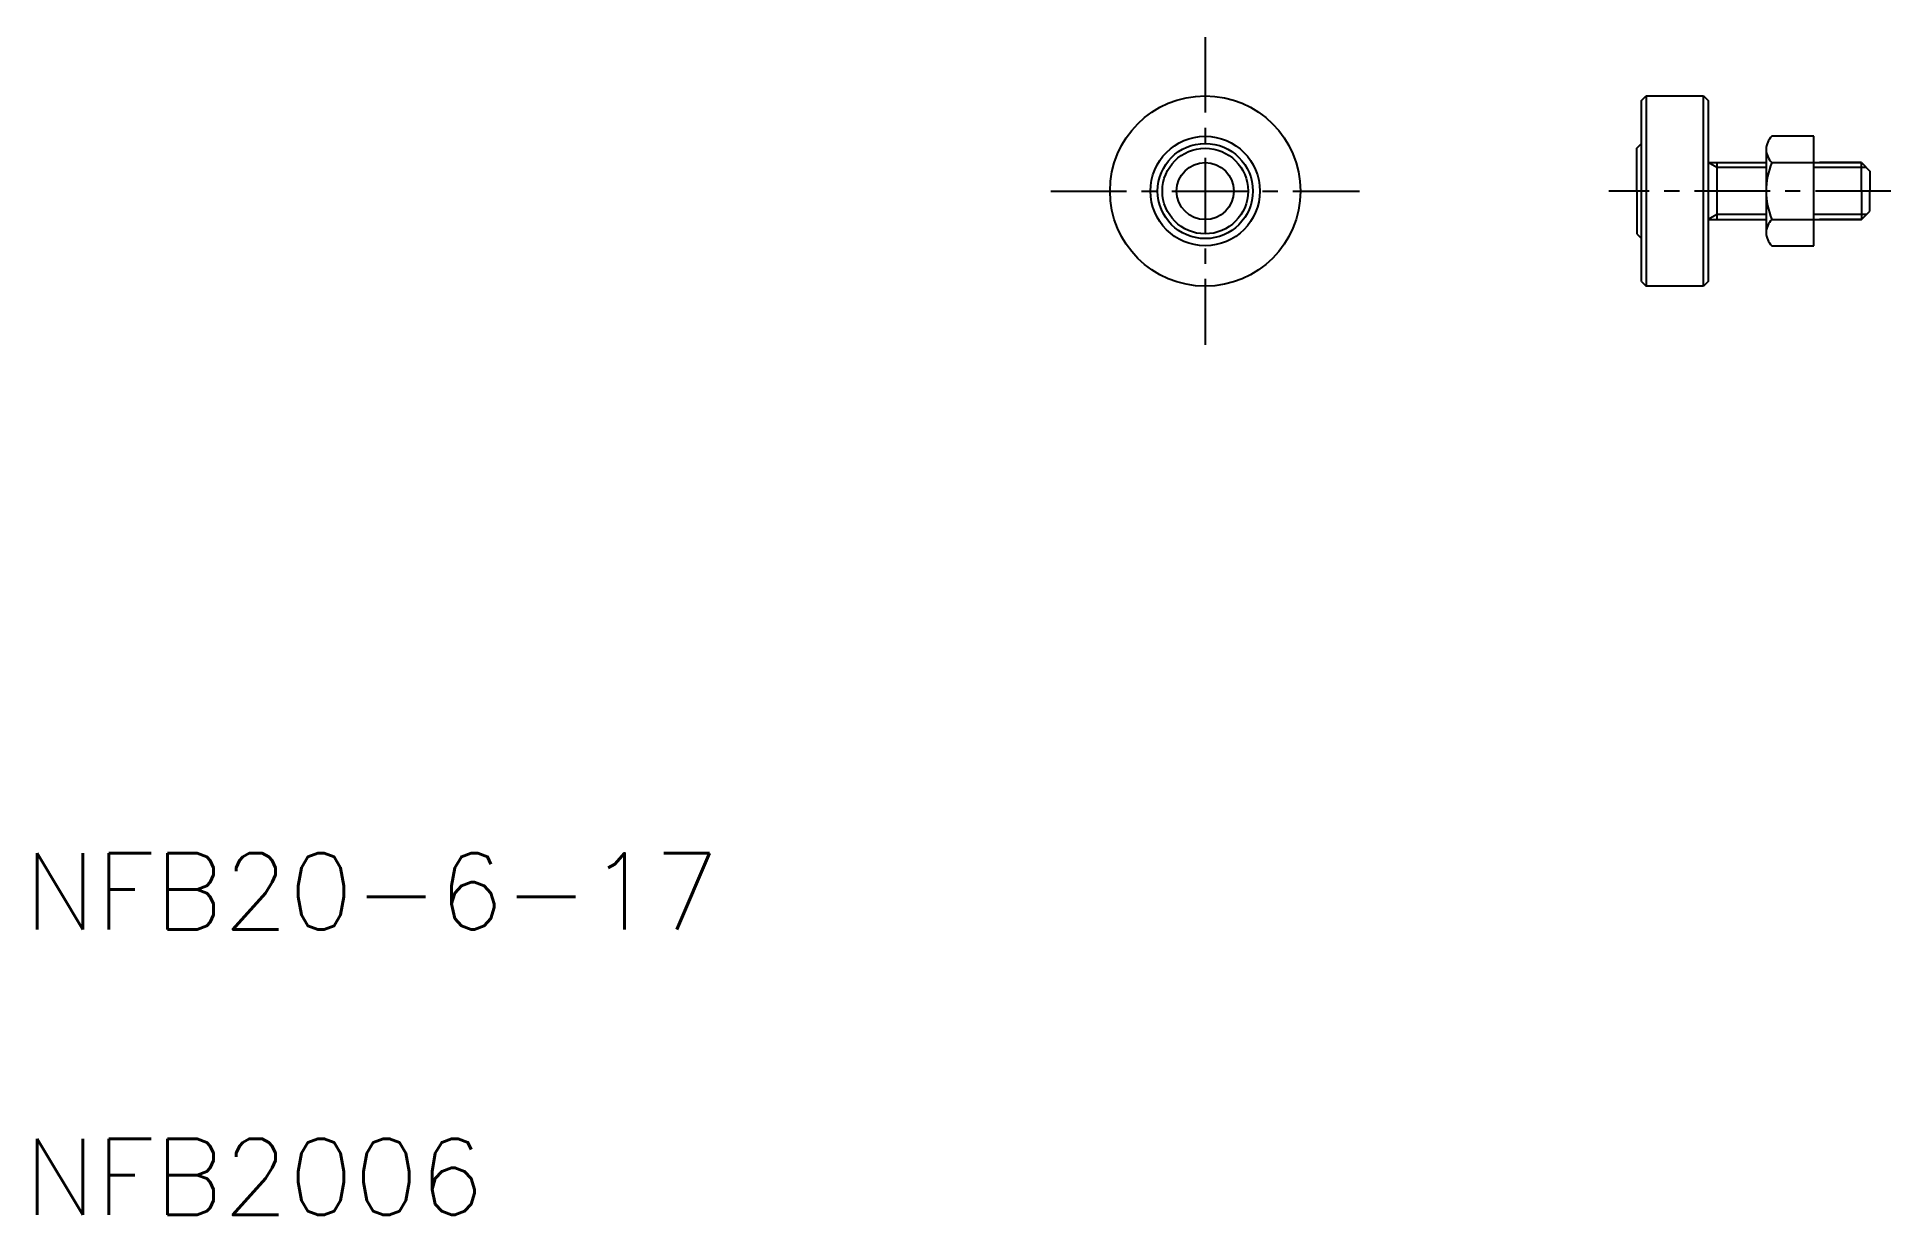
# Model space of a CAD drawing. Extents: x 21 to 216, y 20 to 144.
import ezdxf

# ---------------------------------------------------------------- set-up
doc = ezdxf.new("R2010")
doc.units = 0
doc.header["$LTSCALE"] = 0.25
doc.linetypes.add('CENTER', pattern=[50.8, 31.75, -6.35, 6.35, -6.35])
doc.layers.get('0').update_dxf_attribs({"linetype": 'CONTINUOUS'})
doc.layers.add('CENTER', color=1, linetype='CENTER')
doc.styles.get("Standard").update_dxf_attribs({"font": 'txt', "bigfont": 'BIGFONT'})

msp = doc.modelspace()

# ---------------------------------------------------------------- linework, layer by layer
at = {"color": 7, "linetype": 'CONTINUOUS'}
for p, q in [((189.898042, 137.058013), (190.398042, 137.558013)), ((189.898042, 118.058013), (189.898042, 137.058013)), ((190.398042, 137.558013), (190.398042, 117.558013)), ((190.398042, 137.558013), (196.398042, 137.558013)), ((196.398042, 137.558013), (196.898042, 137.058013)), ((196.398042, 117.558013), (196.398042, 137.558013)), ((196.898042, 137.058013), (196.898042, 118.058013)), ((189.398042, 132.058013), (189.898042, 132.558013)), ((189.898042, 132.558013), (189.898042, 132.558013)), ((207.998042, 133.30514), (203.598042, 133.30514)), ((207.998042, 121.810887), (207.998042, 133.30514)), ((189.398042, 127.558013), (189.398042, 132.058013)), ((196.898042, 130.558013), (202.998042, 130.558013)), ((197.798042, 130.558013), (197.798042, 124.558013)), ((202.998042, 131.931576), (202.998042, 123.18445)), ((203.598042, 130.558013), (207.998042, 130.558013)), ((207.998042, 130.558013), (212.998042, 130.558013)), ((212.998042, 130.558013), (208.598042, 130.558013)), ((212.998042, 127.558013), (212.998042, 130.558013)), ((212.998042, 130.558013), (213.898042, 129.658013)), ((213.898042, 129.658013), (213.898042, 127.558013)), ((189.398042, 127.558013), (189.398042, 123.058013)), ((212.998042, 127.558013), (212.998042, 124.558013)), ((213.898042, 125.458013), (213.898042, 127.558013)), ((212.998042, 124.558013), (213.898042, 125.458013)), ((189.398042, 123.058013), (189.898042, 122.558013)), ((196.898042, 124.558013), (202.998042, 124.558013)), ((203.598042, 124.558013), (207.998042, 124.558013)), ((207.998042, 124.558013), (212.998042, 124.558013)), ((212.998042, 124.558013), (208.598042, 124.558013)), ((189.898042, 122.558013), (189.898042, 122.558013)), ((203.598042, 121.810887), (207.998042, 121.810887)), ((189.898042, 118.058013), (190.398042, 117.558013)), ((196.398042, 117.558013), (190.398042, 117.558013)), ((196.898042, 118.058013), (196.398042, 117.558013))]:
    msp.add_line(p, q, dxfattribs=at)
at = {"color": 3, "linetype": 'CONTINUOUS'}
for p, q in [((197.798042, 130.016513), (196.898042, 130.558013)), ((202.998042, 130.016513), (197.798042, 130.016513)), ((213.539542, 130.016513), (207.998042, 130.016513)), ((197.798042, 125.099513), (196.898042, 124.558013)), ((202.998042, 125.099513), (197.798042, 125.099513)), ((213.539542, 125.099513), (207.998042, 125.099513))]:
    msp.add_line(p, q, dxfattribs=at)
at = {"color": 7, "linetype": 'CONTINUOUS'}
for radius in [10, 5.747126, 5, 4.5, 3]:
    msp.add_circle((144.0726, 127.558013), radius, dxfattribs=at)
for centre, radius, start, end in [((204.870271, 131.931576), 1.87223, 132.806656, 180), ((204.870271, 131.931576), 1.87223, 180, 227.193344), ((210.798042, 127.558013), 7.8, 157.380135, 202.619865), ((204.870271, 123.18445), 1.87223, 132.806656, 180), ((204.870271, 123.18445), 1.87223, 180, 227.193344)]:
    msp.add_arc(centre, radius, start, end, dxfattribs=at)
at = {"layer": 'CENTER', "color": 1, "linetype": 'CENTER'}
for p, q in [((144.0726, 143.731525), (144.0726, 111.3845)), ((127.871683, 127.558013), (160.273517, 127.558013)), ((216.100552, 127.558013), (186.478905, 127.558013))]:
    msp.add_line(p, q, dxfattribs=at)

# ---------------------------------------------------------------- texts
at = {"color": 7, "linetype": 'CONTINUOUS'}
for s, p in [('NFB20-6-17', (20, 50)), ('NFB2006', (20, 20))]:
    msp.add_text(s, height=8, dxfattribs=at).set_placement(p)

doc.saveas('drawing.dxf')
